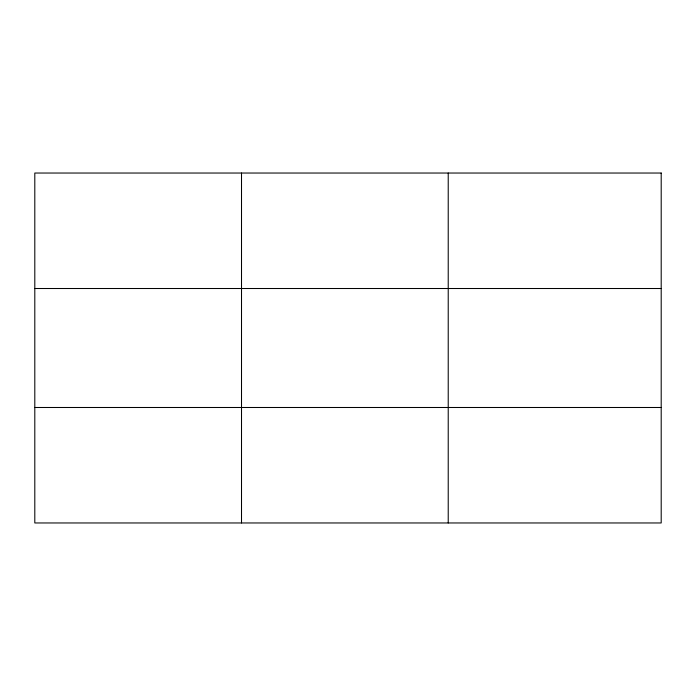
<?xml version="1.0" encoding="UTF-8"?>
<svg xmlns="http://www.w3.org/2000/svg" width="696" height="696" viewBox="0 0 696 696"><rect width="100%" height="100%" fill="white"/><g stroke="black" fill="none" stroke-linecap="round" stroke-linejoin="round"><path stroke-width="1.04" d="M241.512 522.966L241.512 173.034M448.224 522.966L448.224 173.034M34.8 288.509L661.2 288.509M34.8 407.491L661.2 407.491M661.2 173.034L661.2 522.966L34.8 522.966L34.8 173.034L661.2 173.034"/></g></svg>
